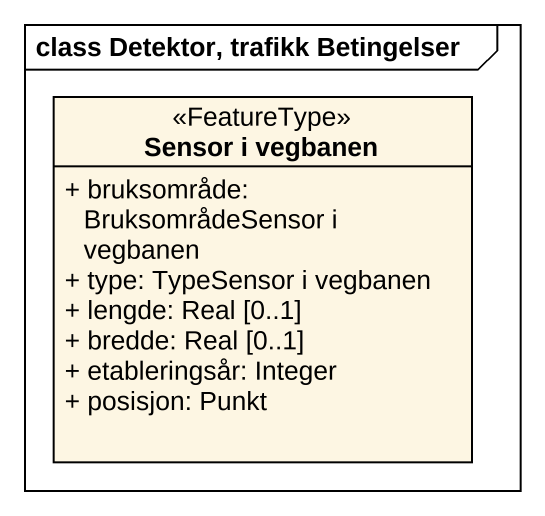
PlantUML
@startuml
mainframe class Detektor, trafikk Betingelser
hide circle
hide empty members
skinparam classAttributeIconSize 0
class "Sensor i vegbanen" as Sensor_i_vegbanen <<FeatureType>> {
  + bruksområde: BruksområdeSensor i vegbanen
  + type: TypeSensor i vegbanen
  + lengde: Real [0..1]
  + bredde: Real [0..1]
  + etableringsår: Integer
  + posisjon: Punkt
}
@enduml
